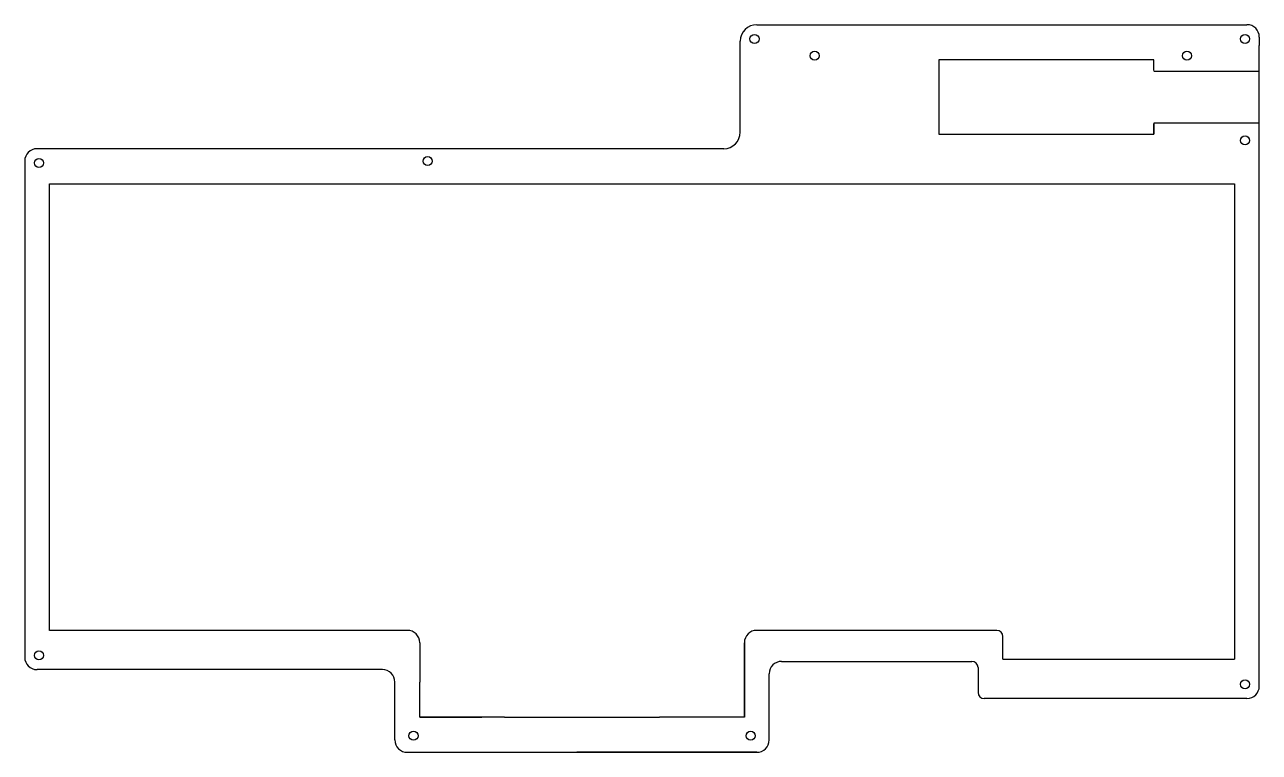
# Model space of a CAD drawing. Header units: inches. Extents: x 192 to 491, y -193 to -17.
import ezdxf

# ---------------------------------------------------------------- set-up
doc = ezdxf.new("R2010")
doc.units = ezdxf.units.IN
doc.header["$MEASUREMENT"] = 0

msp = doc.modelspace()

# ---------------------------------------------------------------- linework, layer by layer
for p, q in [((369.5, -17), (474.5, -17)), ((474.5, -17), (488, -17)), ((491, -20), (491, -22)), ((365.5, -23), (365.5, -21)), ((365.5, -43), (365.5, -23)), ((491, -177), (491, -22)), ((465.5, -25.5), (413.5, -25.5)), ((413.5, -25.5), (413.5, -43.5)), ((465.5, -25.5), (414.5, -25.5)), ((465.5, -28.1), (465.5, -25.5)), ((465.5, -28.25), (491, -28.25)), ((465.5, -40.75), (491, -40.75)), ((465.5, -40.9), (465.5, -43.5)), ((465.5, -43.5), (465.5, -40.9)), ((413.5, -43.5), (465.5, -43.5)), ((361.5, -47), (195.5, -47)), ((192.5, -50), (192.5, -170)), ((198.5, -163.5), (198.5, -55.5)), ((198.5, -55.5), (485, -55.5)), ((485, -55.5), (485, -170.5)), ((485, -55.5), (485, -170.5)), ((485, -55.5), (485, -73.5)), ((221.5, -163.5), (198.5, -163.5)), ((282, -163.5), (221.5, -163.5)), ((285, -163.5), (282, -163.5)), ((427.5, -163.5), (369.5, -163.5)), ((288, -166.5), (288, -176)), ((366.5, -166.5), (366.5, -184.5)), ((366.5, -184.5), (366.5, -166.5)), ((429, -170.5), (429, -165)), ((366.5, -184.5), (366.5, -169.5)), ((279, -173), (195.5, -173)), ((375.5, -171), (421.5, -171)), ((423, -172.5), (423, -178.5)), ((429, -170.5), (485, -170.5)), ((282, -190), (282, -176)), ((288, -184.5), (288, -176)), ((366.5, -184.5), (366.5, -175)), ((372.5, -190), (372.5, -174)), ((488, -180), (424.5, -180)), ((308.5, -184.5), (288, -184.5)), ((288, -184.5), (303, -184.5)), ((308.5, -184.5), (299, -184.5)), ((308.5, -184.5), (346, -184.5)), ((366.5, -184.5), (346, -184.5)), ((366.5, -184.5), (346, -184.5)), ((285, -193), (369.5, -193)), ((369.5, -193), (326, -193))]:
    msp.add_line(p, q)
for centre in [(368.95, -20.45), (487.55, -20.45), (383.5, -24.5), (473.5, -24.5), (487.55, -45), (195.95, -50.45), (289.95, -50), (195.95, -169.55), (487.55, -176.55), (286.5, -189), (368, -189)]:
    msp.add_circle(centre, 1.1)
for centre, radius, start, end in [((369.5, -21), 4, 90, 180), ((488, -20), 3, 0, 90), ((361.5, -43), 4, 270, 0), ((195.5, -50), 3, 90, 180), ((285, -166.5), 3, 0, 90), ((369.5, -166.5), 3, 90, 180), ((427.5, -165), 1.5, 0, 90), ((195.5, -170), 3, 180, 270), ((279, -176), 3, 0, 90), ((375.5, -174), 3, 90, 180), ((421.5, -172.5), 1.5, 0, 90), ((424.5, -178.5), 1.5, 180, 270), ((488, -177), 3, 270, 0), ((285, -190), 3, 180, 270), ((369.5, -190), 3, 270, 0)]:
    msp.add_arc(centre, radius, start, end)

doc.saveas('drawing.dxf')
